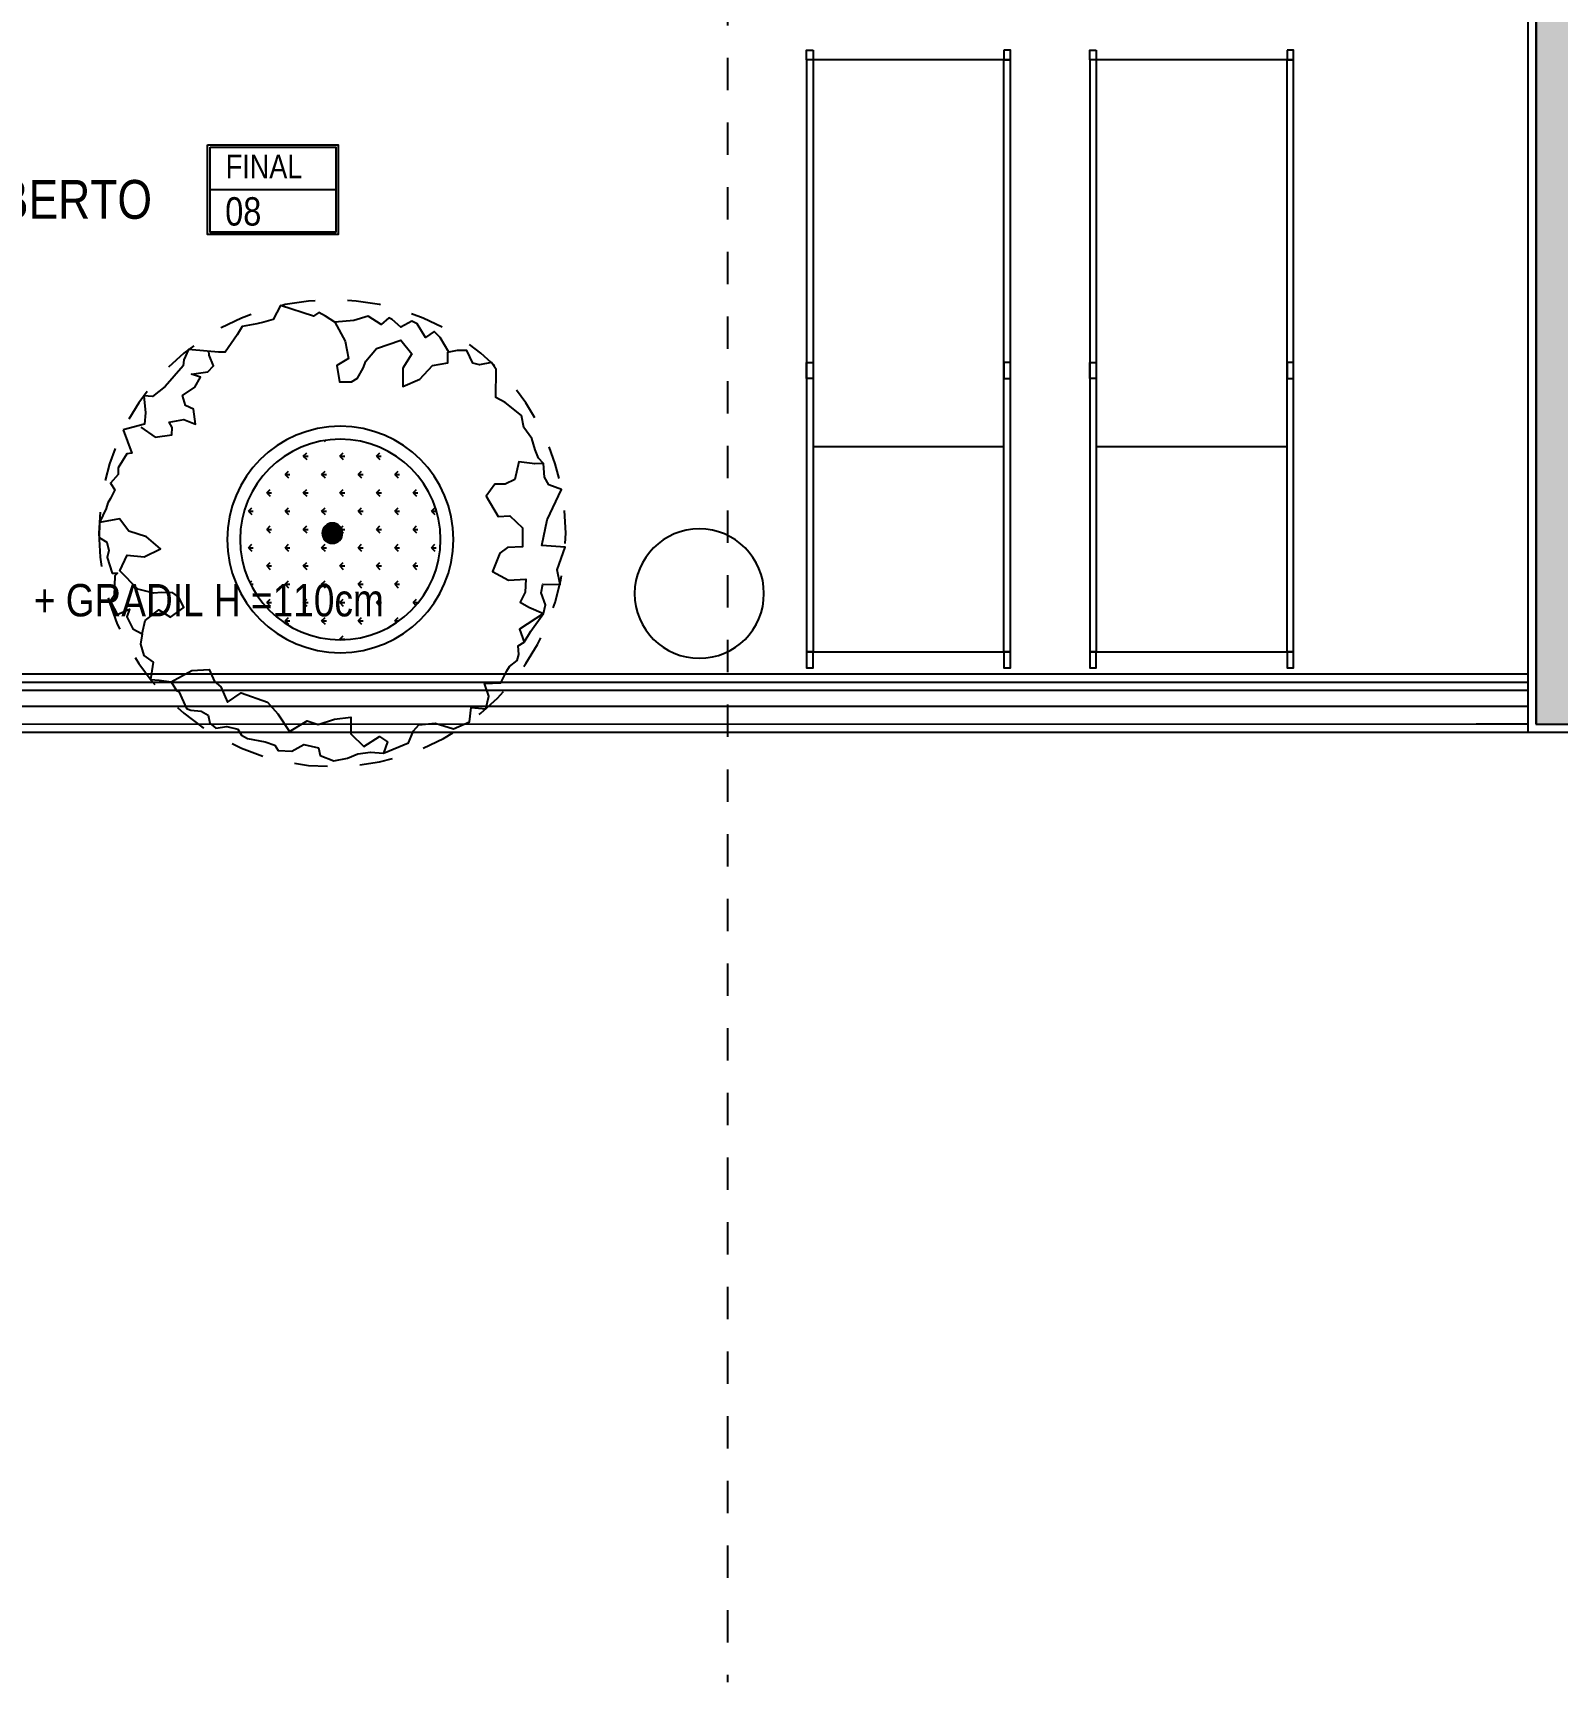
# Model space of a CAD drawing. Header units: metres. Extents: x -40 to 570, y -25 to 184.
# Drawn here: x 90.18 to 94.89, y -12.33 to -7.23 of the extents above; entities that cross this region are included whole.
import ezdxf
from ezdxf.enums import TextEntityAlignment as Align

# ---------------------------------------------------------------- set-up
doc = ezdxf.new("R2010")
doc.units = ezdxf.units.M
doc.linetypes.add('DUPLEX SUPERIOR$0$ESTILO_TQS_0004', pattern=[1.12, 0.5, -0.2, 0.01, -0.2, 0.01, -0.2])
doc.linetypes.add('DUPLEX SUPERIOR$0$HIDDEN', pattern=[0.375, 0.25, -0.125])
for name, color, linetype in [('ARQ-DIM', 2, 'Continuous'), ('ARQ-SIM', 1, 'Continuous'), ('ARQ-TXT', 2, 'Continuous'), ('DUPLEX SUPERIOR$0$205', 7, 'DUPLEX SUPERIOR$0$ESTILO_TQS_0004'), ('DUPLEX SUPERIOR$0$3', 2, 'Continuous'), ('DUPLEX SUPERIOR$0$ARQ-ALV ACAB', 4, 'Continuous'), ('DUPLEX SUPERIOR$0$ARQ-ALV OSSO', 5, 'Continuous'), ('DUPLEX SUPERIOR$0$ARQ-AUX', 7, 'Continuous'), ('DUPLEX SUPERIOR$0$ARQ-AUX2', 2, 'Continuous'), ('DUPLEX SUPERIOR$0$ARQ-HTC', 251, 'Continuous'), ('DUPLEX SUPERIOR$0$ARQ-MOB', 7, 'Continuous'), ('DUPLEX SUPERIOR$0$PA_PL_ARVORES', 98, 'Continuous')]:
    doc.layers.add(name, color=color, linetype=linetype)
doc.styles.add('Adesa', font='ARIALN.TTF')
doc.styles.add('M50', font='ARIALN.TTF', dxfattribs={"height": 0.15})

# ---------------------------------------------------------------- blocks, each defined once
blk = doc.blocks.new('DUPLEX SUPERIOR$0$OPA_MOB_GHECp')
at = {"ltscale": 0.001}
for p, q in [((0.88, 0.28), (-0.95, 0.28)), ((-0.3167, -0.31), (-0.3167, 0.28)), ((-0.95, -0.31), (0.88, -0.31))]:
    blk.add_line(p, q, dxfattribs=at)
for points in [[(-0.95, 0.3), (-1, 0.3), (-1, 0.28), (-0.95, 0.28), (-0.95, 0.3)], [(-0.95, 0.3), (-0.95, -0.33), (0.88, -0.33), (0.88, 0.3), (-0.95, 0.3)], [(-0.0556, 0.28), (-0.1056, 0.28), (-0.1056, 0.3), (-0.0556, 0.3), (-0.0556, 0.28)], [(0.91, 0.28), (0.88, 0.28), (0.88, 0.3), (0.91, 0.3), (0.91, 0.28)], [(-0.95, -0.31), (-1, -0.31), (-1, -0.33), (-0.95, -0.33), (-0.95, -0.31)], [(-0.0556, -0.31), (-0.1056, -0.31), (-0.1056, -0.33), (-0.0556, -0.33), (-0.0556, -0.31)], [(0.91, -0.31), (0.88, -0.31), (0.88, -0.33), (0.91, -0.33), (0.91, -0.31)]]:
    blk.add_lwpolyline(points, dxfattribs=at)
blk = doc.blocks.new('DUPLEX SUPERIOR$0$MOB_TID_NusaDua_Garden Seat')
blk.add_circle((10.3868, 749.8546), 0.2)
blk = doc.blocks.new('DUPLEX SUPERIOR$0$Vaso 70x70x70')
at = {"layer": 'DUPLEX SUPERIOR$0$ARQ-HTC'}
h = blk.add_hatch(dxfattribs=at)
h.set_pattern_fill('GRASS1', color=94, scale=0.1, style=0)
h.set_pattern_definition([(90, (0, 0), (-0.056568542, 0.056568542), [0.015, -0.098137085]), (45, (0, 0), (-0.056568542, 0.056568542), [0.015, -0.065]), (135, (0, 0), (-0.056568542, -0.056568542), [0.015, -0.065])])
h.paths.add_polyline_path([(155.933, 138.7003, 1), (155.313, 138.7003, 1)])
for radius in [0.35, 0.31]:
    blk.add_circle((155.623, 138.7003), radius)
blk = doc.blocks.new('DUPLEX SUPERIOR$0$arvore_01A')
at = {"layer": 'DUPLEX SUPERIOR$0$PA_PL_ARVORES'}
h = blk.add_hatch(color=256, dxfattribs=at)
h.dxf.hatch_style = 1
edge = h.paths.add_edge_path()
edge.add_arc((0, 0), 0.0152, 0, 360)
for points in [[(0.1549, -0.3139), (0.1201, -0.3006), (0.1188, -0.3083), (0.0982, -0.3211), (0.0879, -0.3211), (0.0751, -0.3327), (0.0648, -0.3262), (0.052, -0.3327), (0.0455, -0.3365), (0.037, -0.3392), (0.0162, -0.3493), (-0.0063, -0.3499), (-0.0133, -0.338), (-0.0261, -0.3354), (-0.0367, -0.3378), (-0.0598, -0.3301), (-0.0598, -0.3224), (-0.0638, -0.326), (-0.0934, -0.3273), (-0.1034, -0.3344), (-0.1222, -0.3225), (-0.1138, -0.3044), (-0.1254, -0.3083), (-0.1434, -0.2993), (-0.1511, -0.2852), (-0.1665, -0.2878), (-0.1832, -0.2826), (-0.1935, -0.2685), (-0.2194, -0.2727), (-0.2205, -0.2595), (-0.223, -0.2416), (-0.2359, -0.2339), (-0.2372, -0.23), (-0.2629, -0.2185), (-0.2654, -0.2121), (-0.2667, -0.1967), (-0.2731, -0.1864), (-0.2847, -0.1838), (-0.2924, -0.1749), (-0.2898, -0.1582), (-0.2937, -0.1415), (-0.3027, -0.1364), (-0.3078, -0.1274), (-0.313, -0.1005), (-0.3181, -0.0863), (-0.3258, -0.0812), (-0.3271, -0.0607), (-0.3168, -0.0427), (-0.322, -0.0209), (-0.3335, -0.0184), (-0.3412, 0.0022), (-0.3374, 0.0227), (-0.331, 0.0381), (-0.3284, 0.0573), (-0.3297, 0.0766), (-0.3143, 0.1142), (-0.2963, 0.1219), (-0.2873, 0.1296), (-0.2847, 0.154), (-0.2936, 0.1815), (-0.2831, 0.2059), (-0.2615, 0.208), (-0.2636, 0.2302), (-0.2442, 0.2348), (-0.2256, 0.2284), (-0.2243, 0.2528), (-0.2063, 0.2618), (-0.1999, 0.2656), (-0.1909, 0.2772), (-0.1819, 0.2797), (-0.1691, 0.2785), (-0.1632, 0.2877), (-0.1472, 0.2977), (-0.1203, 0.3169), (-0.1074, 0.3195), (-0.0894, 0.3131), (-0.0766, 0.3157), (-0.0768, 0.3415), (-0.0552, 0.3371), (-0.0208, 0.3494), (-0.0187, 0.3144), (0.0198, 0.3221), (0.0657, 0.3438), (0.0725, 0.3246), (0.084, 0.3182), (0.1046, 0.3169), (0.1123, 0.3092), (0.1252, 0.3041), (0.1419, 0.299), (0.1586, 0.2874), (0.1766, 0.2836), (0.1958, 0.2592), (0.2035, 0.2451), (0.2455, 0.2456), (0.2558, 0.2389), (0.2524, 0.2207), (0.2549, 0.2105), (0.2742, 0.2015), (0.2742, 0.1874), (0.2717, 0.1745), (0.2935, 0.1617), (0.3025, 0.1527), (0.2935, 0.1399), (0.3141, 0.1271), (0.3179, 0.1194), (0.3089, 0.1027), (0.3205, 0.0899), (0.323, 0.0847), (0.3128, 0.0732), (0.3256, 0.0539), (0.3192, 0.0321), (0.3166, 0.0039), (0.3256, -0.0102), (0.3308, -0.0205), (0.3256, -0.0282), (0.3413, -0.0777), (0.3205, -0.0888), (0.3166, -0.1029), (0.314, -0.1132), (0.3102, -0.135), (0.2973, -0.1427), (0.2716, -0.1606), (0.2716, -0.1709), (0.2729, -0.1876), (0.2757, -0.2156), (0.26, -0.2225), (0.2511, -0.2235), (0.2202, -0.2507), (0.2048, -0.2699), (0.2062, -0.2828), (0.1804, -0.2802), (0.1637, -0.2815), (0.1549, -0.3139)], [(0.1046, 0.3169), (0.1038, 0.3038), (0.1038, 0.3038), (0.1069, 0.2795), (0.0807, 0.2735), (0.0736, 0.2593), (0.0736, 0.2438), (0.0557, 0.2308), (0.0248, 0.2486), (0.026, 0.2664), (0.0081, 0.2854), (-0.0204, 0.2854), (-0.0216, 0.2628), (-0.03, 0.251), (-0.0573, 0.2403), (-0.0704, 0.264), (-0.0692, 0.2902), (-0.0883, 0.289), (-0.1037, 0.2818), (-0.1109, 0.2949), (-0.1203, 0.3169), (-0.1439, 0.2805), (-0.1632, 0.2877)], [(0.3166, 0.0039), (0.2879, 0.019), (0.2622, 0.0244), (0.2514, 0.0068), (0.227, 0.0109), (0.227, 0.0285), (0.2324, 0.0379), (0.2473, 0.046), (0.2581, 0.0501), (0.2771, 0.0663), (0.2893, 0.1028), (0.269, 0.119), (0.2473, 0.1055), (0.2202, 0.1055), (0.2311, 0.1312), (0.2514, 0.1501), (0.2554, 0.1731), (0.2717, 0.1731)], [(-0.223, -0.2416), (-0.2059, -0.2109), (-0.2045, -0.1848), (-0.2224, -0.1766), (-0.2306, -0.167), (-0.2532, -0.1574), (-0.2395, -0.1368), (-0.2532, -0.097), (-0.2711, -0.0819), (-0.2972, -0.0641), (-0.2815, -0.038), (-0.287, -0.0215), (-0.2787, 0.0032), (-0.276, 0.0279), (-0.3007, 0.0279), (-0.32, 0.0471), (-0.3049, 0.0705), (-0.3131, 0.0828), (-0.3297, 0.0766)], [(0.1591, -0.2871), (0.1439, -0.2656), (0.1476, -0.2405), (0.1586, -0.2401), (0.1663, -0.2449), (0.1707, -0.2226), (0.1637, -0.2051), (0.1858, -0.2081), (0.1915, -0.22), (0.2065, -0.2246), (0.2192, -0.2062), (0.2341, -0.1976), (0.2387, -0.2112), (0.2419, -0.1869), (0.251, -0.1782), (0.2672, -0.1847), (0.2735, -0.1852)], [(-0.1511, -0.2852), (-0.131, -0.2808), (-0.1149, -0.26), (-0.1259, -0.2426), (-0.1116, -0.2225), (-0.0958, -0.2302), (-0.0897, -0.2392), (-0.0889, -0.2561), (-0.09, -0.2676), (-0.0838, -0.2918), (-0.0563, -0.3187), (-0.0328, -0.3076), (-0.0355, -0.2822), (-0.0236, -0.2579), (-0.0053, -0.2789), (0.0028, -0.3054), (0.0217, -0.3191), (0.0162, -0.3493)]]:
    blk.add_lwpolyline(points, dxfattribs=at)
at = {"layer": 'DUPLEX SUPERIOR$0$PA_PL_ARVORES', "color": 253, "linetype": 'DUPLEX SUPERIOR$0$HIDDEN', "ltscale": 0.2}
blk.add_circle((0, 0), 0.35, dxfattribs=at)
at = {"layer": 'DUPLEX SUPERIOR$0$PA_PL_ARVORES'}
blk.add_circle((0, 0), 0.0152, dxfattribs=at)
blk = doc.blocks.new('DUPLEX SUPERIOR$0$layout dup sup tipo 2')
at = {"layer": 'DUPLEX SUPERIOR$0$ARQ-MOB', "color": 251, "rotation": 90}
for p in [(-17.2914, -8.1961), (-16.4161, -8.1961)]:
    blk.add_blockref('DUPLEX SUPERIOR$0$OPA_MOB_GHECp', p, dxfattribs=at)
at = {"layer": 'DUPLEX SUPERIOR$0$ARQ-MOB', "color": 251, "xscale": -2.061660891913631, "yscale": 2.061660891913631, "zscale": 2.061660891913631, "rotation": 270}
blk.add_blockref('DUPLEX SUPERIOR$0$arvore_01A', (-19.0579, -8.7797), dxfattribs=at)
at = {"layer": 'DUPLEX SUPERIOR$0$ARQ-MOB', "color": 251, "xscale": -1}
for name, p, rotation in [('DUPLEX SUPERIOR$0$Vaso 70x70x70', (-157.7335, -164.4223), 270), ('DUPLEX SUPERIOR$0$MOB_TID_NusaDua_Garden Seat', (-28.3101, 740.8881), 180)]:
    blk.add_blockref(name, p, dxfattribs=dict(at, rotation=rotation))
blk = doc.blocks.new('DUPLEX SUPERIOR$0$planta duplex superior tipo 3')
at = {"layer": 'DUPLEX SUPERIOR$0$ARQ-ALV ACAB'}
for p, q in [((-10.07, 0.0236, 0), (-0.08, 0.0236, 0)), ((-10.07, -0.1563, 0), (-0.08, -0.1564, 0))]:
    blk.add_line(p, q, dxfattribs=at)
at = {"layer": 'DUPLEX SUPERIOR$0$ARQ-AUX'}
for p, q in [((-10.07, -0.0015, 0), (-0.08, -0.0016, 0)), ((-10.07, -0.1313, 0), (-0.08, -0.1314, 0))]:
    blk.add_line(p, q, dxfattribs=at)
at = {"layer": 'DUPLEX SUPERIOR$0$ARQ-AUX2'}
for p, q in [((-10.07, -0.0565, 0), (-0.08, -0.0566, 0)), ((-10.07, -0.1065, 0), (-0.08, -0.1066, 0))]:
    blk.add_line(p, q, dxfattribs=at)
blk = doc.blocks.new('DUPLEX SUPERIOR$0$EST-LO-012-BAR-R00')
at = {"layer": 'DUPLEX SUPERIOR$0$3'}
h = blk.add_hatch(color=8, dxfattribs=at)
h.dxf.hatch_style = 1
h.paths.add_polyline_path([(12.990166, -733.007865), (-0.004452, -733.007865), (-0.004452, -859.007865), (12.990166, -859.007865)], flags=16)
h.paths.add_polyline_path([(12.990166, -474.009684), (-0.004452, -474.009684), (-0.004452, -600.009684), (12.990166, -600.009684)], flags=16)
h.paths.add_polyline_path([(12.990166, -41.006716), (0, -41.006716), (0, -167.006716), (12.990166, -167.006716)], flags=16)
h.paths.add_polyline_path([(-77.500305, 296.001179), (-239.500305, 296.001179), (-239.500305, 282.997389), (-77.500305, 282.997389)], flags=16)
h.paths.add_polyline_path([(1027.995156, -74.001904), (1014.985014, -74.001904), (1014.985014, -183.00198), (1012.995156, -183.00198), (1012.995156, -196.001904), (1027.995156, -196.001904)], flags=17)
h.paths.add_polyline_path([(-1534.999687, -396.002061), (-1547.999687, -396.002061), (-1547.999687, -566.99002), (-1534.999687, -566.99002), (-1534.999687, -458.002855), (-1532.999904, -458.002855), (-1532.999904, -445.003037), (-1534.999687, -445.003037)], flags=17)
h.paths.add_polyline_path([(-1547.999687, -245.000884), (-1547.999687, -74.000884), (-1534.999687, -74.000884), (-1534.999687, -183.000531), (-1532.999687, -183.000531), (-1532.999687, -196.000349), (-1534.999687, -196.000349), (-1534.999687, -245.000884)])
h.paths.add_polyline_path([(1027.995404, -566.99002), (1014.995404, -566.99002), (1014.995404, -458.001482), (1012.995404, -458.001482), (1012.995404, -444.99002), (1027.995404, -444.99002)])
h.paths.add_polyline_path([(-251.979379, -937.001358), (-251.979379, -924.001358), (-232.004486, -924.000659), (-232.004486, -855.000659), (-213.004486, -855.000659), (-213.004486, -924.000659), (-0.004452, -924.001358), (-0.004452, -415.003177), (-213.011238, -415.003177), (-213.011238, -482.000175), (-232.011238, -482.000175), (-232.011238, -396.003177), (280.995777, -396.003177), (280.995777, -409.003386), (12.995548, -409.003386), (12.995548, -937.001358)])
h.paths.add_polyline_path([(-517.003335, -245.000006), (-517.003335, 296.001179), (12.994618, 296.001179), (12.994618, -232.000209), (280.995777, -232.000209), (280.995777, -245), (0, -245), (0, 0), (-249.000312, 0), (-249.000312, 12.998784), (-0.000305, 12.998784), (-0.000305, 282.997389), (-504.003335, 282.997389), (-504.003335, -245.000006)])
h.paths.add_polyline_path([(-801.000061, -408.999165), (-520.003335, -408.999165), (-520.003335, -395.999165), (-801.000061, -395.999165)], flags=17)
h.paths.add_polyline_path([(719.496112, -409.003033), (719.496112, -396.003386), (459.996043, -396.003386), (459.996043, -541.004109), (472.996043, -541.004109), (472.996043, -409.003033)], flags=17)
h.paths.add_polyline_path([(719.496112, -232.000353), (472.996043, -232.000353), (472.996043, -99.999277), (459.996043, -99.999277), (459.996043, -245), (719.496112, -245)], flags=17)
h.paths.add_polyline_path([(-993.00031, -541.004109), (-980.00031, -541.004109), (-980.00031, -396.003386), (-1239.500379, -396.003386), (-1239.500379, -409.003386), (-993.00031, -409.003386)], flags=17)
h.paths.add_polyline_path([(-993.00031, -99.999277), (-993.00031, -232), (-1239.500379, -232), (-1239.500379, -245), (-980.00031, -245), (-980.00031, -99.999277)], flags=17)
h.paths.add_polyline_path([(-801.000061, -245), (-520.003335, -245), (-520.003335, -232), (-801.000061, -232)], flags=17)
h.paths.add_polyline_path([(-517.003335, -937.002217), (-352.982201, -937.002217), (-352.982201, -924.002217), (-504.003335, -924.002217), (-504.003335, -395.999165), (-517.003335, -395.999165)])
h.paths.add_polyline_path([(574.479516, -14.002855), (593.479516, -14.002855), (593.479516, 35.997145), (574.479516, 35.997145)])
h.paths.add_polyline_path([(574.479516, -677.000531), (593.479516, -677.000531), (593.479516, -627.000531), (574.479516, -627.000531)])
h.paths.add_polyline_path([(-1113.500883, -677.000531), (-1094.500883, -677.000531), (-1094.500883, -627.000531), (-1113.500883, -627.000531)])
h.paths.add_polyline_path([(-1113.500883, -14.002855), (-1094.500883, -14.002855), (-1094.500883, 35.997145), (-1113.500883, 35.997145)])
h.paths.add_polyline_path([(265.995777, -677.000531), (284.995777, -677.000531), (284.995777, -627.000531), (265.995777, -627.000531)])
h.paths.add_polyline_path([(265.995777, -14.002855), (284.995777, -14.002855), (284.995777, 35.997145), (265.995777, 35.997145)])
h.paths.add_polyline_path([(-805.000061, -677.000531), (-786.000061, -677.000531), (-786.000061, -627.000531), (-805.000061, -627.000531)])
h.paths.add_polyline_path([(-805.000061, -14.002855), (-786.000061, -14.002855), (-786.000061, 35.997145), (-805.000061, 35.997145)])
edge = h.paths.add_edge_path()
edge.add_line((-1547.999687, -566.99002), (-1547.999687, -396.002061))
edge.add_line((-1547.999687, -396.002061), (-1534.999687, -396.002061))
edge.add_line((-1534.999687, -396.002061), (-1534.999687, -445.003037))
edge.add_line((-1534.999687, -445.003037), (-1532.999904, -445.003037))
edge.add_line((-1532.999904, -445.003037), (-1532.999904, -458.002855))
edge.add_line((-1532.999904, -458.002855), (-1534.999687, -458.002855))
edge.add_line((-1534.999687, -458.002855), (-1534.999687, -566.99002))
edge.add_line((-1534.999687, -566.99002), (-1547.999904, -566.99002))
edge.add_line((1027.989198, -196.001904), (1012.995156, -196.001904))
edge.add_line((1012.995156, -196.001904), (1012.995156, -183.00198))
edge.add_line((1012.995156, -183.00198), (1014.985014, -183.00198))
edge.add_line((1014.985014, -183.00198), (1014.985014, -74.001904))
edge.add_line((1014.985014, -74.001904), (1027.995156, -74.001904))
edge.add_line((1027.995156, -74.001904), (1027.995156, -196.001904))
h.paths.add_polyline_path([(-1.560017, -178.478832), (-1.560017, -104.425285), (-24.535801, -104.425285), (-24.535801, -178.478832)], flags=25)
at = {"layer": 'DUPLEX SUPERIOR$0$205'}
blk.add_line((-766.999778, 509.000013), (-766.999778, -1233.206862), dxfattribs=at)
at = {"layer": 'DUPLEX SUPERIOR$0$3', "linetype": 'Continuous'}
blk.add_lwpolyline([(-517.003335, -937.002217), (-352.982201, -937.002217), (-352.982201, -924.002217), (-504.003335, -924.002217), (-504.003335, -395.999165), (-517.003335, -395.999165), (-517.003335, -937.002217)], dxfattribs=at)
blk = doc.blocks.new('DUPLEX SUPERIOR')
at = {"layer": 'DUPLEX SUPERIOR$0$ARQ-ALV ACAB', "elevation": 0}
for points in [[(-5.195, -4.115), (-5.195, -9.395)], [(-5.355, -9.215), (-5.195, -9.215)], [(-5.355, -9.395), (-5.195, -9.395)], [(-5.195, -9.395), (0.1549, -9.3951)]]:
    blk.add_lwpolyline(points, dxfattribs=at)
at = {"layer": 'DUPLEX SUPERIOR$0$ARQ-ALV OSSO', "elevation": 0}
blk.add_lwpolyline([(-5.17, -4.09), (-5.17, -9.3701)], dxfattribs=at)
at = {"layer": 'DUPLEX SUPERIOR$0$ARQ-AUX', "elevation": 0}
for points in [[(-5.355, -9.24), (-5.195, -9.24)], [(-5.355, -9.3698), (-5.195, -9.3698)]]:
    blk.add_lwpolyline(points, dxfattribs=at)
at = {"layer": 'DUPLEX SUPERIOR$0$ARQ-AUX2', "elevation": 0}
for points in [[(-5.355, -9.2648), (-5.195, -9.2648)], [(-5.355, -9.3148), (-5.195, -9.3148)]]:
    blk.add_lwpolyline(points, dxfattribs=at)
at = {"linetype": 'Continuous', "xscale": 0.01, "yscale": 0.01, "zscale": 0.01}
blk.add_blockref('DUPLEX SUPERIOR$0$EST-LO-012-BAR-R00', (0, 0), dxfattribs=at)
at = {"layer": 'DUPLEX SUPERIOR$0$ARQ-ALV ACAB', "xscale": -1, "rotation": 180}
blk.add_blockref('DUPLEX SUPERIOR$0$planta duplex superior tipo 3', (-5.275, -9.3714, 0), dxfattribs=at)
at = {"layer": 'DUPLEX SUPERIOR$0$ARQ-MOB'}
blk.add_blockref('DUPLEX SUPERIOR$0$layout dup sup tipo 2', (10.1664, -0.0001, 0), dxfattribs=at)
blk = doc.blocks.new('N AP')
for points in [[(0.3098, 0.5223), (0.8624, 0.5223), (0.8624, 0.1419), (0.3098, 0.1419)], [(0.3198, 0.5123), (0.8524, 0.5123), (0.8524, 0.1519), (0.3198, 0.1519)]]:
    blk.add_lwpolyline(points, close=True)
for points in [[(0.3198, 0.3321), (0.8524, 0.3321)], [(0.3198, 0.1519), (0.8524, 0.1519)]]:
    blk.add_lwpolyline(points)
at = {"insert": (0.3864, 0.4801), "char_height": 0.1, "attachment_point": 1, "style": 'Adesa'}
blk.add_mtext_dynamic_manual_height_columns('FINAL', width=0.3501, gutter_width=50, heights=[0], dxfattribs=at)
at = {"style": 'Adesa'}
blk.add_attdef('00', text='', height=0.1, dxfattribs=at).set_placement((0.5673, 0.171), align=Align.CENTER)

msp = doc.modelspace()

# ---------------------------------------------------------------- block references
at = {"layer": 'ARQ-DIM'}
msp.add_blockref('DUPLEX SUPERIOR', (100, 0), dxfattribs=at)
at = {"layer": 'ARQ-SIM'}
ref = msp.add_blockref('N AP', (90.4968, -7.96), dxfattribs=dict(at, xscale=0.73, yscale=0.73, zscale=0.73))
ref.add_attrib('00', '08', dxfattribs={"layer": '0', "height": 0.0876, "style": 'Adesa'}).set_placement((90.8331, -7.8286), align=Align.CENTER)

# ---------------------------------------------------------------- texts
at = {"layer": 'ARQ-TXT'}
for s, height, style, p in [('TERRAÇO DESCOBERTO', 0.12, 'M50', (89.7148, -7.7653, -0.0226)), ('MURETA H=100cm + GRADIL H =110cm', 0.1, 'Adesa', (90.2063, -8.987, -0.0226))]:
    msp.add_text(s, height=height, dxfattribs=dict(at, style=style)).set_placement(p, align=Align.MIDDLE)

doc.saveas('drawing.dxf')
